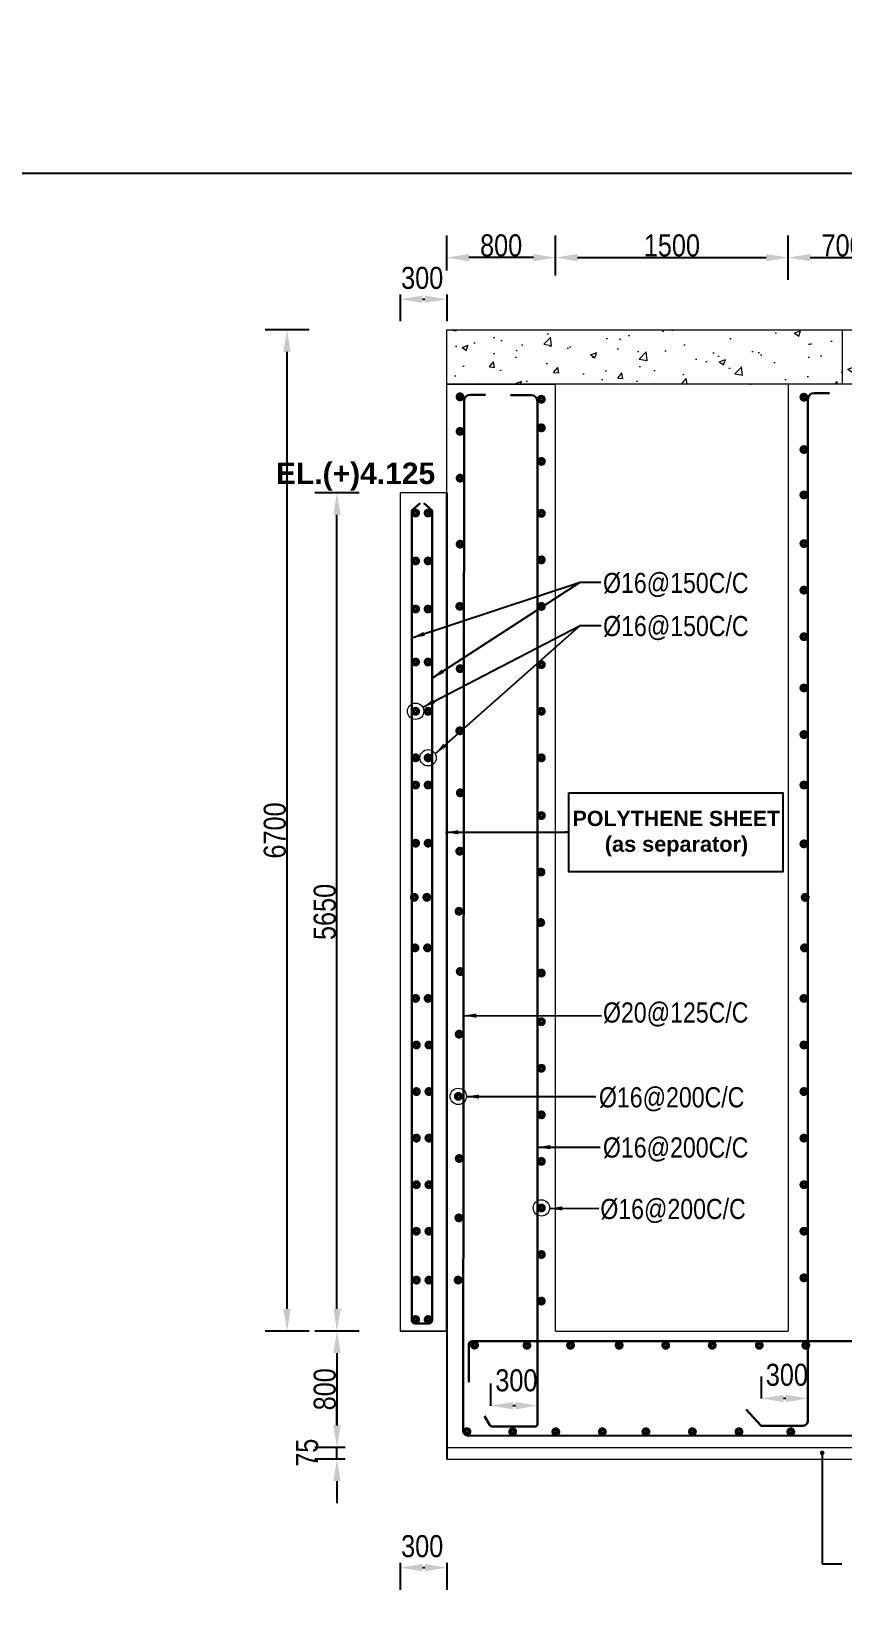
# Model space of a CAD drawing. Extents: x -119161 to 3778985, y -614964 to -30958.
# Drawn here: x 2984585 to 2993424, y -247574 to -230562 of the extents above; entities that cross this region are included whole.
import ezdxf

# ---------------------------------------------------------------- set-up
doc = ezdxf.new("R2010")
doc.units = 0
doc.header["$MEASUREMENT"] = 0
doc.linetypes.add('DASHED2', pattern=[9.525, 6.35, -3.175])
doc.layers.get('DEFPOINTS').update_dxf_attribs({"linetype": 'CONTINUOUS'})
for name, color, linetype, lineweight in [('Dim', 7, 'CONTINUOUS', 9), ('HATCH', 252, 'CONTINUOUS', 5), ('ROD', 1, 'CONTINUOUS', 30)]:
    doc.layers.add(name, color=color, linetype=linetype, lineweight=lineweight)
for name, color, linetype in [('DOTTED', 240, 'DASHED2'), ('LINE', 7, 'CONTINUOUS'), ('TEXT', 10, 'CONTINUOUS'), ('TXT', 7, 'CONTINUOUS')]:
    doc.layers.add(name, color=color, linetype=linetype)
doc.styles.add('ARIAL', font='ARIALN.TTF')
doc.styles.add('DIM', font='isocp3.shx')
doc.styles.add('dimText', font='ARIALN.TTF')
doc.styles.get("Standard").update_dxf_attribs({"font": 'times.ttf', "height": 250})
doc.dimstyles.new('3', dxfattribs={"dimtxt": 225, "dimasz": 350, "dimexe": 100, "dimexo": 25, "dimgap": 9, "dimtad": 0, "dimdec": 0, "dimzin": 0, "dimdsep": 46, "dimtxsty": 'Standard', "dimcen": 0, "dimclrt": 256, "dimadec": 0, "dimazin": 0, "dimtfac": 1, "dimtdec": 0, "dimtofl": 0, "dimtmove": 2, "dimatfit": 3, "dimfxl": 1, "dimtolj": 1, "dimtzin": 0, "dimarcsym": 0})
doc.dimstyles.new('dim n_120', dxfattribs={"dimtxt": 240, "dimasz": 240, "dimexe": 240, "dimexo": 150, "dimgap": 100, "dimtad": 2, "dimdec": 0, "dimzin": 0, "dimdsep": 46, "dimtxsty": 'DIM', "dimcen": 350, "dimclrd": 5, "dimclre": 5, "dimclrt": 7, "dimadec": 0, "dimazin": 0, "dimtfac": 1, "dimtdec": 0, "dimtmove": 0, "dimatfit": 3, "dimfxl": 240, "dimfxlon": 1, "dimtolj": 1, "dimtzin": 0, "dimarcsym": 0})
doc.dimstyles.new('dim_70', dxfattribs={"dimtxt": 140, "dimasz": 140, "dimexe": 70, "dimexo": 40, "dimgap": 50, "dimtad": 1, "dimdec": 0, "dimzin": 0, "dimdsep": 46, "dimtxsty": 'ARIAL', "dimcen": 0.09, "dimclrd": 5, "dimclre": 5, "dimclrt": 7, "dimadec": 0, "dimazin": 0, "dimtfac": 1, "dimtdec": 0, "dimtmove": 0, "dimatfit": 3, "dimfxl": 1, "dimtolj": 1, "dimtzin": 0, "dimarcsym": 0})
pattern_1 = [(50, (2236129.66, 2145717.06), (699.32868, -61.18333), [73.125, -804.375]), (355, (2236129.66, 2145717.06), (-135.28255, 733.38733), [58.5, -643.5]), (100.4514, (2236187.94, 2145711.96), (564.04665, 672.20355), [62.14669, -683.61356]), (46.1842, (2236129.7, 2145912.06), (1040.56002, -161.38104), [109.6875, -1206.5625]), (96.6356, (2236216.4, 2145898.6), (911.29614, 949.76492), [93.22003, -1025.42017]), (351.1842, (2236129.7, 2145912.1), (911.2954, 949.76564), [87.75, -965.25]), (21, (2236227.16, 2145863.3), (581.98438, -392.55342), [73.125, -804.375]), (326, (2236227.16, 2145863.3), (237.23245, 707.0213), [58.5, -643.5]), (71.4514, (2236275.66, 2145830.6), (819.21706, 314.46723), [62.14669, -683.61356]), (37.5, (2236129.66, 2145717.06), (11.85586, 324.571507), [0, -635.7, 0, -653.25, 0, -645.9375]), (7.5, (2236129.66, 2145717.06), (256.4928, 384.55142), [0, -372.45, 0, -621.075, 0, -246.1875]), (327.5, (2235912.24, 2145717.06), (520.476875, -21.991), [0, -243.75, 0, -760.5, 0, -1009.125]), (317.5, (2235814.74, 2145717.06), (568.606515, 97.60236), [0, -316.875, 0, -505.05, 0, -716.625])]

# ---------------------------------------------------------------- blocks, each defined once
blk = doc.blocks.new('*D1226')
at = {"layer": 'DEFPOINTS', "color": 0, "lineweight": -2, "ltscale": 50}
for p in [(2987915, -245982), (2988154, -245982), (2988154, -246108)]:
    blk.add_point(p, dxfattribs=at)
at = {"layer": 'Dim', "color": 5, "lineweight": -2, "ltscale": 50}
for p, q in [((2987915, -245742), (2987915, -245502)), ((2988004, -245982), (2987675, -245982)), ((2987915, -246108), (2987915, -245982)), ((2988004, -246108), (2987675, -246108)), ((2987915, -246348), (2987915, -246588))]:
    blk.add_line(p, q, dxfattribs=at)
for points in [[(2987875, -245742), (2987955, -245742), (2987915, -245982)], [(2987875, -246348), (2987955, -246348), (2987915, -246108)]]:
    blk.add_solid(points, dxfattribs=at)
at = {"layer": 'Dim', "color": 7, "ltscale": 50, "insert": (2987591, -246039), "char_height": 240, "attachment_point": 5, "rotation": 90, "style": 'dimText'}
blk.add_mtext('\\A1;75', dxfattribs=at)
blk = doc.blocks.new('*D1227')
at = {"layer": 'DEFPOINTS', "color": 0, "lineweight": -2, "ltscale": 50}
for p in [(2988080, -244714), (2987915, -245982), (2988154, -245982)]:
    blk.add_point(p, dxfattribs=at)
at = {"layer": 'Dim', "color": 5, "lineweight": -2, "ltscale": 50}
for p, q in [((2987930, -244714), (2987675, -244714)), ((2987915, -244954), (2987915, -245742)), ((2988004, -245982), (2987675, -245982))]:
    blk.add_line(p, q, dxfattribs=at)
for points in [[(2987875, -244954), (2987955, -244954), (2987915, -244714)], [(2987875, -245742), (2987955, -245742), (2987915, -245982)]]:
    blk.add_solid(points, dxfattribs=at)
at = {"layer": 'Dim', "color": 7, "ltscale": 50, "insert": (2987783, -245348), "char_height": 240, "attachment_point": 5, "rotation": 90, "style": 'dimText'}
blk.add_mtext('\\A1;800', dxfattribs=at)
blk = doc.blocks.new('*D1228')
at = {"layer": 'DEFPOINTS', "color": 0, "lineweight": -2, "ltscale": 50}
for p in [(2987371, -233814), (2988081, -233814), (2987778, -244714)]:
    blk.add_point(p, dxfattribs=at)
at = {"layer": 'Dim', "color": 5, "lineweight": -2, "ltscale": 50}
for p, q in [((2987611, -233814), (2987131, -233814)), ((2987371, -244474), (2987371, -234054)), ((2987611, -244714), (2987131, -244714))]:
    blk.add_line(p, q, dxfattribs=at)
for points in [[(2987331, -234054), (2987411, -234054), (2987371, -233814)], [(2987331, -244474), (2987411, -244474), (2987371, -244714)]]:
    blk.add_solid(points, dxfattribs=at)
at = {"layer": 'Dim', "color": 7, "ltscale": 50, "insert": (2987239, -239264), "char_height": 240, "attachment_point": 5, "rotation": 90, "style": 'dimText'}
blk.add_mtext('\\A1;6700', dxfattribs=at)
blk = doc.blocks.new('*D1230')
at = {"layer": 'DEFPOINTS', "color": 0, "lineweight": -2, "ltscale": 50}
for p in [(2992537, -245448), (2992537, -245600), (2993044, -245600)]:
    blk.add_point(p, dxfattribs=at)
at = {"layer": 'Dim', "color": 5, "lineweight": -2, "ltscale": 50}
for p, q in [((2992537, -245450), (2992537, -245208)), ((2993044, -245450), (2993044, -245208)), ((2992804, -245448), (2992777, -245448))]:
    blk.add_line(p, q, dxfattribs=at)
for points in [[(2992777, -245408), (2992777, -245488), (2992537, -245448)], [(2992804, -245408), (2992804, -245488), (2993044, -245448)]]:
    blk.add_solid(points, dxfattribs=at)
at = {"layer": 'Dim', "color": 7, "ltscale": 50, "insert": (2992815, -245192), "char_height": 240, "attachment_point": 5, "style": 'dimText'}
blk.add_mtext('\\A1;300', dxfattribs=at)
blk = doc.blocks.new('*D1231')
at = {"layer": 'DEFPOINTS', "color": 0, "lineweight": -2, "ltscale": 50}
for p in [(2989591, -245527), (2989591, -245679), (2990098, -245679)]:
    blk.add_point(p, dxfattribs=at)
at = {"layer": 'Dim', "color": 5, "lineweight": -2, "ltscale": 50}
for p, q in [((2989591, -245529), (2989591, -245287)), ((2990098, -245529), (2990098, -245287)), ((2989858, -245527), (2989831, -245527))]:
    blk.add_line(p, q, dxfattribs=at)
for points in [[(2989831, -245487), (2989831, -245567), (2989591, -245527)], [(2989858, -245487), (2989858, -245567), (2990098, -245527)]]:
    blk.add_solid(points, dxfattribs=at)
at = {"layer": 'Dim', "color": 7, "ltscale": 50, "insert": (2989869, -245252), "char_height": 240, "attachment_point": 5, "style": 'dimText'}
blk.add_mtext('\\A1;300', dxfattribs=at)
blk = doc.blocks.new('*D1232')
at = {"layer": 'DEFPOINTS', "color": 0, "lineweight": -2, "ltscale": 50}
for p in [(2987915, -235588), (2988605, -235588), (2988520, -244714)]:
    blk.add_point(p, dxfattribs=at)
at = {"layer": 'Dim', "color": 5, "lineweight": -2, "ltscale": 50}
for p, q in [((2988155, -235588), (2987675, -235588)), ((2987915, -244474), (2987915, -235828)), ((2988155, -244714), (2987675, -244714))]:
    blk.add_line(p, q, dxfattribs=at)
for points in [[(2987875, -235828), (2987955, -235828), (2987915, -235588)], [(2987875, -244474), (2987955, -244474), (2987915, -244714)]]:
    blk.add_solid(points, dxfattribs=at)
at = {"layer": 'Dim', "color": 7, "ltscale": 50, "insert": (2987783, -240151), "char_height": 240, "attachment_point": 5, "rotation": 90, "style": 'dimText'}
blk.add_mtext('\\A1;5650', dxfattribs=at)
blk = doc.blocks.new('*D1233')
at = {"layer": 'DEFPOINTS', "color": 0, "lineweight": -2, "ltscale": 50}
for p in [(2989112, -233027), (2989112, -233317), (2990295, -233370)]:
    blk.add_point(p, dxfattribs=at)
at = {"layer": 'Dim', "color": 5, "lineweight": -2, "ltscale": 50}
for p, q in [((2989112, -233167), (2989112, -232787)), ((2990295, -233220), (2990295, -232787)), ((2990055, -233027), (2989352, -233027))]:
    blk.add_line(p, q, dxfattribs=at)
for points in [[(2989352, -232987), (2989352, -233067), (2989112, -233027)], [(2990055, -232987), (2990055, -233067), (2990295, -233027)]]:
    blk.add_solid(points, dxfattribs=at)
at = {"layer": 'Dim', "color": 7, "ltscale": 50, "insert": (2989703, -232895), "char_height": 240, "attachment_point": 5, "style": 'dimText'}
blk.add_mtext('\\A1;800', dxfattribs=at)
blk = doc.blocks.new('*D1235')
at = {"layer": 'DEFPOINTS', "color": 0, "lineweight": -2, "ltscale": 50}
for p in [(2994013, -233027), (2992830, -233573), (2994013, -233573)]:
    blk.add_point(p, dxfattribs=at)
at = {"layer": 'Dim', "color": 5, "lineweight": -2, "ltscale": 50}
for p, q in [((2992830, -233267), (2992830, -232787)), ((2994013, -233267), (2994013, -232787)), ((2993070, -233027), (2993773, -233027))]:
    blk.add_line(p, q, dxfattribs=at)
for points in [[(2993070, -232987), (2993070, -233067), (2992830, -233027)], [(2993773, -232987), (2993773, -233067), (2994013, -233027)]]:
    blk.add_solid(points, dxfattribs=at)
at = {"layer": 'Dim', "color": 7, "ltscale": 50, "insert": (2993422, -232895), "char_height": 240, "attachment_point": 5, "style": 'dimText'}
blk.add_mtext('\\A1;700', dxfattribs=at)
blk = doc.blocks.new('*D1236')
at = {"layer": 'DEFPOINTS', "color": 0, "lineweight": -2, "ltscale": 50}
for p in [(2992830, -233027), (2992830, -233213), (2990295, -233295)]:
    blk.add_point(p, dxfattribs=at)
at = {"layer": 'Dim', "color": 5, "lineweight": -2, "ltscale": 50}
for p, q in [((2990295, -233145), (2990295, -232787)), ((2992830, -233063), (2992830, -232787)), ((2990535, -233027), (2992590, -233027))]:
    blk.add_line(p, q, dxfattribs=at)
for points in [[(2990535, -232987), (2990535, -233067), (2990295, -233027)], [(2992590, -232987), (2992590, -233067), (2992830, -233027)]]:
    blk.add_solid(points, dxfattribs=at)
at = {"layer": 'Dim', "color": 7, "ltscale": 50, "insert": (2991563, -232895), "char_height": 240, "attachment_point": 5, "style": 'dimText'}
blk.add_mtext('\\A1;1500', dxfattribs=at)
blk = doc.blocks.new('*D1237')
at = {"layer": 'DEFPOINTS', "color": 0, "lineweight": -2, "ltscale": 50}
for p in [(2988605, -233279), (2989112, -233279), (2989112, -233480)]:
    blk.add_point(p, dxfattribs=at)
at = {"layer": 'Dim', "color": 5, "lineweight": -2, "ltscale": 50}
for p, q in [((2988605, -233429), (2988605, -233720)), ((2988845, -233480), (2988872, -233480)), ((2989112, -233429), (2989112, -233720))]:
    blk.add_line(p, q, dxfattribs=at)
for points in [[(2988845, -233440), (2988845, -233520), (2988605, -233480)], [(2988872, -233440), (2988872, -233520), (2989112, -233480)]]:
    blk.add_solid(points, dxfattribs=at)
at = {"layer": 'Dim', "color": 7, "ltscale": 50, "insert": (2988843, -233249), "char_height": 240, "attachment_point": 5, "style": 'dimText'}
blk.add_mtext('\\A1;300', dxfattribs=at)
blk = doc.blocks.new('*D1239')
at = {"layer": 'DEFPOINTS', "color": 0, "lineweight": -2, "ltscale": 50}
for p in [(2988605, -247088), (2989112, -247088), (2989112, -247290)]:
    blk.add_point(p, dxfattribs=at)
at = {"layer": 'Dim', "color": 5, "lineweight": -2, "ltscale": 50}
for p, q in [((2988605, -247238), (2988605, -247530)), ((2988845, -247290), (2988872, -247290)), ((2989112, -247238), (2989112, -247530))]:
    blk.add_line(p, q, dxfattribs=at)
for points in [[(2988845, -247250), (2988845, -247330), (2988605, -247290)], [(2988872, -247250), (2988872, -247330), (2989112, -247290)]]:
    blk.add_solid(points, dxfattribs=at)
at = {"layer": 'Dim', "color": 7, "ltscale": 50, "insert": (2988843, -247058), "char_height": 240, "attachment_point": 5, "style": 'dimText'}
blk.add_mtext('\\A1;300', dxfattribs=at)
blk = doc.blocks.new('*D2064')
at = {"layer": 'DEFPOINTS', "color": 0, "lineweight": -2}
for p in [(2462635, -31122), (2462635, -33338), (2521930, -33338)]:
    blk.add_point(p, dxfattribs=at)
at = {"layer": 'DEFPOINTS', "color": 0, "linetype": 'ByBlock', "lineweight": -2}
for p in [(3484626, -240111), (3485507, -240111), (3485507, -240315)]:
    blk.add_point(p, dxfattribs=at)
at = {"layer": 'LINE', "color": 0, "lineweight": -2}
for p, q in [((2462635, -33313), (2462635, -31022)), ((2463185, -31122), (2491842, -31122)), ((2521380, -31122), (2492723, -31122)), ((2521930, -33313), (2521930, -31022))]:
    blk.add_line(p, q, dxfattribs=at)
at = {"layer": 'LINE', "color": 0, "linetype": 'ByBlock', "lineweight": -2}
for p, q in [((3484626, -240136), (3484626, -240415)), ((3485507, -240136), (3485507, -240415)), ((3484976, -240315), (3485157, -240315))]:
    blk.add_line(p, q, dxfattribs=at)
at = {"layer": 'LINE', "color": 0, "lineweight": -2}
for points in [[(2463185, -31031), (2463185, -31214), (2462635, -31122)], [(2521380, -31031), (2521380, -31214), (2521930, -31122)]]:
    blk.add_solid(points, dxfattribs=at)
at = {"layer": 'LINE', "color": 0, "linetype": 'ByBlock', "lineweight": -2}
for points in [[(3484976, -240257), (3484976, -240373), (3484626, -240315)], [(3485157, -240257), (3485157, -240373), (3485507, -240315)]]:
    blk.add_solid(points, dxfattribs=at)
at = {"layer": 'LINE', "insert": (2492283, -31122), "char_height": 250, "attachment_point": 5}
blk.add_mtext('\\A1;59295', dxfattribs=at)
at = {"layer": 'LINE', "linetype": 'ByBlock', "lineweight": -2, "insert": (3485066, -240810), "char_height": 250, "attachment_point": 5}
blk.add_mtext('\\A1;1000', dxfattribs=at)

msp = doc.modelspace()

# ---------------------------------------------------------------- hatches: boundary and pattern name
at = {"layer": 'HATCH'}
h = msp.add_hatch(dxfattribs=at)
h.set_pattern_fill('AR-CONC,_O', color=2, scale=97.5)
h.set_pattern_definition(pattern_1)
h.paths.add_polyline_path([(2993421.6, -234405.1), (2993421.6, -233813.6), (2989112, -233813.6), (2989112, -234405.1)])
h = msp.add_hatch(dxfattribs=at)
h.set_pattern_fill('AR-CONC,_O', color=2, scale=97.5)
h.set_pattern_definition(pattern_1)
h.paths.add_polyline_path([(2997139.6, -234405.1), (2997139.6, -233813.6), (2993421.6, -233813.6), (2993421.6, -234405.1)])

# ---------------------------------------------------------------- linework, layer by layer
at = {"layer": 'Dim', "color": 8, "ltscale": 50}
for p, q in [((2990245, -233817.1, 0), (2990245, -233817.1, 0)), ((2991068.3, -233822.3, 0), (2991068.3, -233822.3, 0)), ((2989331.7, -234334.6, 0), (2989331.7, -234334.6, 0)), ((2989468.8, -234394.4, 0), (2989468.8, -234394.4, 0)), ((2991047.8, -234384.8, 0), (2991047.8, -234384.8, 0)), ((2991385, -234394.4, 0), (2991385, -234394.4, 0)), ((2992773.8, -234396.2, 0), (2992773.8, -234396.2, 0))]:
    msp.add_line(p, q, dxfattribs=at)
at = {"layer": 'Dim', "ltscale": 50, "elevation": 0}
msp.add_lwpolyline([(2989112, -235588.1), (2989111.9, -244714.1), (2988604.9, -244714.1)], dxfattribs=at)
at = {"layer": 'Dim'}
for centre in [(2988771.5, -237966, 0), (2988907.7, -238473, 0), (2989236.4, -242159.2, 0), (2990141.4, -243374, 0)]:
    msp.add_circle(centre, 88.9, dxfattribs=at)
at = {"layer": 'DOTTED', "linetype": 'ByBlock', "ltscale": 10, "elevation": 0}
msp.add_lwpolyline([(2990441.2, -238853.8), (2992769.8, -238853.8), (2992769.8, -239713.6), (2990441.2, -239713.6)], close=True, dxfattribs=at)
at = {"layer": 'LINE', "lineweight": 18}
for p, q in [((2989111.9, -244464.6, 0), (2989112, -233813.6, 0)), ((2989112, -234405.1, 0), (2990294.9, -234405.1, 0)), ((2989112, -234405.1, 0), (2990294.9, -234405.1, 0)), ((2990294.9, -244714.1, 0), (2990294.9, -234405.1, 0)), ((2988604.9, -235588.1, 0), (2988604.9, -244714.1, 0)), ((2989078.1, -235588.1, 0), (2988604.9, -235588.1, 0)), ((2989112, -235588.1, 0), (2988604.9, -235588.1, 0)), ((2989111.9, -244460.6, 0), (2989111.9, -244714.1, 0)), ((2989111.9, -244460.6, 0), (2989111.9, -244714.1, 0)), ((2990294.9, -244714.1, 0), (2992830, -244714.1, 0)), ((2989111.9, -245981.6, 0), (3001449, -245981.6, 0)), ((2989111.9, -246108.4, 0), (3001449, -246108.4, 0))]:
    msp.add_line(p, q, dxfattribs=at)
at = {"layer": 'LINE', "lineweight": 30}
msp.add_line((2989112, -235588.1, 0), (2989112.1, -244714.1, 0), dxfattribs=at)
at = {"layer": 'LINE'}
msp.add_line((2989111.9, -244714.1, 0), (2989111.9, -246108.4, 0), dxfattribs=at)
at = {"layer": 'LINE', "elevation": 0}
msp.add_lwpolyline([(3013566.8, -270127.2), (2959803.4, -270127.2), (2959803.4, -232108.7), (3013566.8, -232108.7)], close=True, dxfattribs=at)
at = {"layer": 'LINE', "lineweight": 18, "elevation": 0}
for points in [[(2989112, -233813.6), (3001448.9, -233813.6)], [(2993421.6, -234405.1), (2993421.6, -233813.6)], [(3001448.9, -234405.1), (2989112, -234405.1)], [(2992830, -234405.1), (2992830, -244714.1)], [(2988604.9, -244714.1), (2989111.9, -244714.1)]]:
    msp.add_lwpolyline(points, dxfattribs=at)
at = {"layer": 'ROD'}
for p, q in [((2989288, -245793.2, 0), (2989298.6, -234586.8, 0)), ((2989366.2, -234519.3, 0), (2989532.6, -234519.3, 0)), ((2990030, -234523.9, 0), (2989805, -234523.9, 0)), ((2990097.6, -245728.2, 0), (2990097.6, -234591.5, 0)), ((2993043.9, -245693.8, 0), (2993043.9, -234569.5, 0)), ((2993111.5, -234501.9, 0), (2993281.2, -234501.9, 0)), ((2988731.7, -235781.3, 0), (2988820.7, -235700.2, 0)), ((2988951.4, -235781.3, 0), (2988862.4, -235700.2, 0)), ((2989352, -244857.8, 0), (2989352, -245269.5, 0)), ((2993782.3, -244824, 0), (2989385.8, -244824, 0)), ((2989520.4, -245642.4, 0), (2989581.6, -245738, 0)), ((2992373.3, -245567.2, 0), (2992536.9, -245744.5, 0)), ((2989610, -245753.6, 0), (2990072.2, -245753.6, 0)), ((2992536.9, -245744.5, 0), (2992993.2, -245744.5, 0)), ((2993782.3, -245854.9, 0), (2989347.1, -245852.4, 0))]:
    msp.add_line(p, q, dxfattribs=at)
at = {"layer": 'ROD', "const_width": 51.9, "elevation": 0}
for points in [[(2989275.2, -234533.9, -1), (2989234, -234551, -1)], [(2990162.6, -234561.7, -1), (2990120.2, -234575.8, -1)], [(2992979.3, -234539.7, 1), (2993021.6, -234553.8, 1)], [(2989276.8, -234910, -1), (2989235.5, -234927.1, -1)], [(2990162.6, -234873, -1), (2990120.2, -234887.1, -1)], [(2992979.3, -235109.3, 1), (2993021.6, -235123.4, 1)], [(2990162.6, -235238.6, -1), (2990120.2, -235252.7, -1)], [(2989276.8, -235419.4, -1), (2989235.5, -235436.5, -1)], [(2992979.3, -235603.5, 1), (2993021.6, -235617.6, 1)], [(2988792.7, -235800.4, -1), (2988750.3, -235814.5, -1)], [(2988928.9, -235800.4, -1), (2988886.5, -235814.5, -1)], [(2990162.6, -235804.3, -1), (2990120.2, -235818.4, -1)], [(2989276.8, -236138, -1), (2989235.5, -236155.1, -1)], [(2992979.3, -236133.3, 1), (2993021.6, -236147.4, 1)], [(2988792.7, -236322.1, -1), (2988750.3, -236336.2, -1)], [(2988928.9, -236322.1, -1), (2988886.5, -236336.2, -1)], [(2990162.6, -236310.3, -1), (2990120.2, -236324.4, -1)], [(2992979.3, -236640.3, 1), (2993021.6, -236654.4, 1)], [(2988792.7, -236846, -1), (2988750.3, -236860.1, -1)], [(2988928.9, -236846, -1), (2988886.5, -236860.1, -1)], [(2989272.9, -236814.8, -1), (2989231.7, -236831.9, -1)], [(2990162.6, -236817.3, -1), (2990120.2, -236831.4, -1)], [(2992979.3, -237147.3, 1), (2993021.6, -237161.4, 1)], [(2988792.7, -237423.1, -1), (2988750.3, -237437.2, -1)], [(2988928.9, -237423.1, -1), (2988886.5, -237437.2, -1)], [(2989276.8, -237493.4, -1), (2989235.5, -237510.5, -1)], [(2990162.6, -237451.9, -1), (2990120.2, -237466.1, -1)], [(2992979.3, -237705.4, 1), (2993021.6, -237719.6, 1)], [(2988792.7, -237958.9, -1), (2988750.3, -237973.1, -1)], [(2988928.9, -237958.9, -1), (2988886.5, -237973.1, -1)], [(2990162.6, -237958.9, -1), (2990120.2, -237973.1, -1)], [(2989272.9, -238170.2, -1), (2989231.7, -238187.3, -1)], [(2992979.3, -238212.4, 1), (2993021.6, -238226.6, 1)], [(2988792.7, -238465.9, -1), (2988750.3, -238480.1, -1)], [(2988928.9, -238465.9, -1), (2988886.5, -238480.1, -1)], [(2990162.6, -238465.9, -1), (2990120.2, -238480.1, -1)], [(2988792.7, -238761.9, -1), (2988750.3, -238776, -1)], [(2988928.9, -238761.9, -1), (2988886.5, -238776, -1)], [(2989279, -238845.6, -1), (2989237.8, -238862.7, -1)], [(2992979.3, -238761.9, 1), (2993021.6, -238776, 1)], [(2990162.6, -239094.9, -1), (2990120.2, -239109, -1)], [(2988792.7, -239395.2, -1), (2988750.3, -239409.3, -1)], [(2988928.9, -239395.2, -1), (2988886.5, -239409.3, -1)], [(2992979.3, -239402.3, 1), (2993021.6, -239416.4, 1)], [(2989273.1, -239481.2, -1), (2989231.9, -239498.3, -1)], [(2990158.9, -239709.8, -1), (2990116.6, -239723.9, -1)], [(2988778.5, -239984.5, -1), (2988736.2, -239998.6, -1)], [(2988914.8, -239984.5, -1), (2988872.4, -239998.6, -1)], [(2992993.4, -239984.5, 1), (2993035.7, -239998.6, 1)], [(2989265, -240136.6, -1), (2989222.7, -240150.7, -1)], [(2990155.5, -240259.2, -1), (2990113.2, -240273.3, -1)], [(2988785.6, -240535, -1), (2988743.3, -240549.1, -1)], [(2988921.8, -240535, -1), (2988879.5, -240549.1, -1)], [(2992986.3, -240535, 1), (2993028.7, -240549.1, 1)], [(2989278.1, -240791.3, -1), (2989236.9, -240808.4, -1)], [(2990162.6, -240809.6, -1), (2990120.2, -240823.7, -1)], [(2988792.7, -241085.4, -1), (2988750.3, -241099.6, -1)], [(2988928.9, -241085.4, -1), (2988886.5, -241099.6, -1)], [(2992979.3, -241085.4, 1), (2993021.6, -241099.6, 1)], [(2990162.6, -241338.9, -1), (2990120.2, -241353.1, -1)], [(2988801.1, -241592.4, -1), (2988758.8, -241606.6, -1)], [(2988937.3, -241592.4, -1), (2988895, -241606.6, -1)], [(2989265.7, -241473.5, -1), (2989224.5, -241490.6, -1)], [(2992979.3, -241592.4, 1), (2993021.6, -241606.6, 1)], [(2990162.6, -241845.9, -1), (2990120.2, -241860.1, -1)], [(2988801.1, -242099.4, -1), (2988758.8, -242113.6, -1)], [(2988937.3, -242099.4, -1), (2988895, -242113.6, -1)], [(2992979.3, -242099.4, 1), (2993021.6, -242113.6, 1)], [(2989257, -242150.7, -1), (2989215.8, -242167.8, -1)], [(2990162.6, -242352.9, -1), (2990120.2, -242367.1, -1)], [(2988801.1, -242606.4, -1), (2988758.8, -242620.6, -1)], [(2988937.3, -242606.4, -1), (2988895, -242620.6, -1)], [(2992979.3, -242606.4, 1), (2993021.6, -242620.6, 1)], [(2989266.7, -242826.5, -1), (2989225.5, -242843.6, -1)], [(2990162.6, -242859.9, -1), (2990120.2, -242874.1, -1)], [(2988801.1, -243113.4, -1), (2988758.8, -243127.6, -1)], [(2988937.3, -243113.4, -1), (2988895, -243127.6, -1)], [(2992979.3, -243113.4, 1), (2993021.6, -243127.6, 1)], [(2989262.8, -243473.5, -1), (2989221.6, -243490.6, -1)], [(2990162.6, -243366.9, -1), (2990120.2, -243381.1, -1)], [(2988801.1, -243620.4, -1), (2988758.8, -243634.6, -1)], [(2988937.3, -243620.4, -1), (2988895, -243634.6, -1)], [(2992979.3, -243620.4, 1), (2993021.6, -243634.6, 1)], [(2990162.6, -243873.9, -1), (2990120.2, -243888.1, -1)], [(2988801.1, -244152.5, -1), (2988758.8, -244166.6, -1)], [(2988937.3, -244152.5, -1), (2988895, -244166.6, -1)], [(2989254.5, -244150.6, -1), (2989213.3, -244167.7, -1)], [(2992979.3, -244127.4, 1), (2993021.6, -244141.6, 1)], [(2990162.6, -244395.1, 1), (2990120.2, -244380.9, 1)], [(2988792.7, -244581.9, -1), (2988750.3, -244596, -1)], [(2988928.9, -244581.9, -1), (2988886.5, -244596, -1)], [(2989434.1, -244860.2, -1), (2989391.8, -244874.3, -1)], [(2990005.1, -244862.2, -1), (2989962.8, -244876.3, -1)], [(2990479.9, -244862.2, -1), (2990437.6, -244876.3, -1)], [(2991009.6, -244862.2, -1), (2990967.2, -244876.3, -1)], [(2991474.2, -244862.2, 1), (2991516.6, -244876.3, 1)], [(2991981.2, -244862.2, 1), (2992023.5, -244876.3, 1)], [(2992493.4, -244862.2, 1), (2992535.8, -244876.3, 1)], [(2993000.4, -244862.2, 1), (2993042.8, -244876.3, 1)], [(2989309.4, -245803.4, 1), (2989351.7, -245817.6, 1)], [(2989850.4, -245803.4, -1), (2989808.1, -245817.6, -1)], [(2990319.6, -245803.4, -1), (2990277.3, -245817.6, -1)], [(2990826.6, -245803.4, -1), (2990784.3, -245817.6, -1)], [(2991300.6, -245803.4, -1), (2991258.3, -245817.6, -1)], [(2991765.2, -245803.4, 1), (2991807.5, -245817.6, 1)], [(2992314.5, -245803.4, -1), (2992272.2, -245817.6, -1)], [(2992836.9, -245803.4, 1), (2992879.3, -245817.6, 1)]]:
    msp.add_lwpolyline(points, format="xyb", close=True, dxfattribs=at)
at = {"layer": 'ROD', "elevation": 0}
for points in [[(2988731.7, -235781.3), (2988731.7, -244597.4, 0.4142136), (2988765.5, -244631.2), (2988834.1, -244631.2)], [(2988835.1, -244631.2), (2988917.6, -244631.2, 0.4142136), (2988951.4, -244597.4), (2988951.4, -235781.3)]]:
    msp.add_lwpolyline(points, format="xyb", dxfattribs=at)
at = {"layer": 'ROD'}
for centre, radius, start, end in [((2989366.2, -234586.9, 0), 67.6, 90, 179.94562), ((2990030, -234591.5, 0), 67.6, 0, 90), ((2993111.5, -234569.5, 0), 67.6, 90, 180), ((2989385.8, -244857.8, 0), 33.8, 90, 180), ((2989347.2, -245793.2, 0), 59.2, 179.94562, 269.96789), ((2989610, -245719.8, 0), 33.8, 212.62719, 270), ((2990072.2, -245728.2, 0), 25.4, 270, 0), ((2992993.2, -245693.8, 0), 50.7, 270, 0)]:
    msp.add_arc(centre, radius, start, end, dxfattribs=at)

# ---------------------------------------------------------------- texts
at = {"layer": 'TEXT', "color": 6, "insert": (2988984.8, -235410.7, 0), "char_height": 253.5, "width": 4950.937, "attachment_point": 6, "style": 'ARIAL'}
msp.add_mtext('{\\fArial|b1|i0|c0|p34;\\H0.9231x;EL.(+)4.125}', dxfattribs=at)
at = {"layer": 'TXT', "color": 0, "attachment_point": 4, "style": 'ARIAL'}
for s, insert, char_height, width in [('%%C16@150C/C', (2990812.8, -236590.7, 0), 219.7, 1477.593), ('%%C16@150C/C', (2990814, -237060.3, 0), 219.7, 1477.593), ('\\pi29.597;{\\fArial|b1|i0|c0|p34;\\H1.25x;\\C6;POLYTHENE SHEET\\H0.8x;\\P\\pi379.97;\\H1.2701x;(as separator)}', (2990452.3, -239298.1, 0), 133.057, 2296.818), ('%%C20@125C/C', (2990812.3, -241267.9, 0), 219.7, 1477.593), ('%%C16@200C/C', (2990768.2, -242191, 0), 219.7, 1477.593), ('%%C16@200C/C', (2990811.8, -242737.6, 0), 219.7, 1477.593), ('%%C16@200C/C', (2990783.2, -243407, 0), 219.7, 1477.593)]:
    msp.add_mtext(s, dxfattribs=dict(at, insert=insert, char_height=char_height, width=width))

# ---------------------------------------------------------------- dimensions: what is measured, and where the dimension line sits
at = {"layer": 'Dim', "ltscale": 50}
for base, p1, p2, text, picture, middle in [((2989111.7, -233027.4, 0), (2990295, -233369.6, 0), (2989111.7, -233317.2, 0), '800', '*D1233', (2989703.4, -232894.8, 0)), ((2992830, -233027.4, 0), (2990295, -233295.2, 0), (2992830, -233212.7, 0), '1500', '*D1236', (2991562.5, -232894.8, 0)), ((2994013.1, -233027.4, 0), (2992830, -233572.6, 0), (2994013.1, -233572.6, 0), '700', '*D1235', (2993421.6, -232894.8, 0))]:
    dim = msp.add_linear_dim(base=base, p1=p1, p2=p2, text=text, dimstyle='dim n_120', override={"dimgap": 10, "dimtxsty": 'dimText', "dimtmove": 2}, dxfattribs=at)
    dim.commit()
    dim.dimension.update_dxf_attribs({"geometry": picture, "text_midpoint": middle})
for base, p1, p2, picture, middle in [((2989112, -233480.5, 0), (2988604.9, -233278.8, 0), (2989112, -233278.8, 0), '*D1237', (2988843, -233249.2, 0)), ((2989590.6, -245527, 0), (2990097.6, -245678.6, 0), (2989590.6, -245678.6, 0), '*D1231', (2989868.6, -245252.4, 0)), ((2992536.9, -245448.1, 0), (2993043.9, -245599.7, 0), (2992536.9, -245599.7, 0), '*D1230', (2992815, -245192, 0)), ((2989112, -247289.6, 0), (2988604.9, -247088, 0), (2989112, -247088, 0), '*D1239', (2988843, -247058.4, 0))]:
    dim = msp.add_linear_dim(base=base, p1=p1, p2=p2, text='300', dimstyle='dim n_120', override={"dimgap": 10, "dimtxsty": 'dimText', "dimtmove": 2}, dxfattribs=at)
    dim.commit()
    dim.dimension.update_dxf_attribs({"geometry": picture, "text_midpoint": middle, "dimtype": 160})
for base, p1, p2, text, picture, middle in [((2987371.1, -233813.6, 0), (2987777.8, -244714.1, 0), (2988081.3, -233813.6, 0), '6700', '*D1228', (2987238.6, -239263.9, 0)), ((2987915.1, -235588.1, 0), (2988520.4, -244714.1, 0), (2988604.9, -235588.1, 0), '5650', '*D1232', (2987782.6, -240151.1, 0)), ((2987915.1, -245981.6, 0), (2988079.6, -244714.1, 0), (2988153.7, -245981.6, 0), '800', '*D1227', (2987782.6, -245347.9, 0))]:
    dim = msp.add_linear_dim(base=base, p1=p1, p2=p2, angle=90, text=text, dimstyle='dim n_120', override={"dimgap": 10, "dimtxsty": 'dimText', "dimtmove": 2}, dxfattribs=at)
    dim.commit()
    dim.dimension.update_dxf_attribs({"geometry": picture, "text_midpoint": middle})
dim = msp.add_linear_dim(base=(2987915.1, -245981.6, 0), p1=(2988153.7, -246108.4, 0), p2=(2988153.7, -245981.6, 0), angle=270, text='75', dimstyle='dim n_120', override={"dimgap": 10, "dimtxsty": 'dimText', "dimtmove": 2}, dxfattribs=at)
dim.commit()
dim.dimension.update_dxf_attribs({"geometry": '*D1226', "text_midpoint": (2987590.6, -246038.5, 0), "dimtype": 160})
at = {"layer": 'LINE', "color": 0, "linetype": 'ByBlock', "lineweight": -2}
dim = msp.add_linear_dim(base=(3485507.4, -240315), p1=(3484625.5, -240110.7), p2=(3485507.4, -240110.6), text='1000', dimstyle='3', dxfattribs=at)
dim.commit()
dim.dimension.update_dxf_attribs({"geometry": '*D2064', "text_midpoint": (3485066.5, -240810)})
at = {"layer": 'LINE'}
dim = msp.add_linear_dim(base=(2462635.3, -31122.3), p1=(2521930.4, -33338), p2=(2462635.3, -33338), angle=180, dimstyle='3', override={"dimtxt": 450, "dimasz": 550, "dimgap": 0, "dimclrd": 0, "dimclre": 0}, dxfattribs=at)
dim.commit()
dim.dimension.update_dxf_attribs({"geometry": '*D2064', "text_midpoint": (2492282.9, -31122.3)})

# ---------------------------------------------------------------- leaders
at = {"layer": 'Dim', "ltscale": 50}
for points, override in [([(2988731.7, -237167.1, 0), (2990562.9, -236561.2, 0)], {"dimasz": 140}), ([(2988951.4, -237605.7, 0), (2990562.9, -236561.2, 0), (2990790.5, -236561.2, 0)], {"dimasz": 140}), ([(2988848.7, -237921.8, 0), (2990562.9, -237031.1, 0), (2990790.5, -237031.1, 0)], {"dimasz": 140}), ([(2988984.9, -238428.8, 0), (2990562.9, -237031.1, 0), (2990791.3, -237030.8, 0)], {"dimasz": 140}), ([(2989293.2, -241279.8, 0), (2990794.7, -241280.4, 0)], {"dimasz": 140}), ([(2989323.6, -242161.1, 0), (2990735.5, -242161.1, 0)], {"dimasz": 140}), ([(2990097.6, -242712.3, 0), (2990782.3, -242712.3, 0)], {"dimasz": 140}), ([(2990230.2, -243379.4, 0), (2990765.6, -243377.3, 0)], {"dimasz": 140}), ([(2993200, -246039.9, 0), (2993200, -247248.6, 0), (2993412.9, -247248.6, 0)], {"dimasz": 50, "dimgap": 20, "dimtad": 0, "dimldrblk": 'Dot'})]:
    msp.add_leader(points, dimstyle='dim_70', override=override, dxfattribs=at)
msp.add_leader([(2989097.8, -239283.7, 0), (2990441.2, -239283.7, 0), (2990396.9, -239283.7, 0)], dimstyle='dim_70', dxfattribs=at)

doc.saveas('drawing.dxf')
